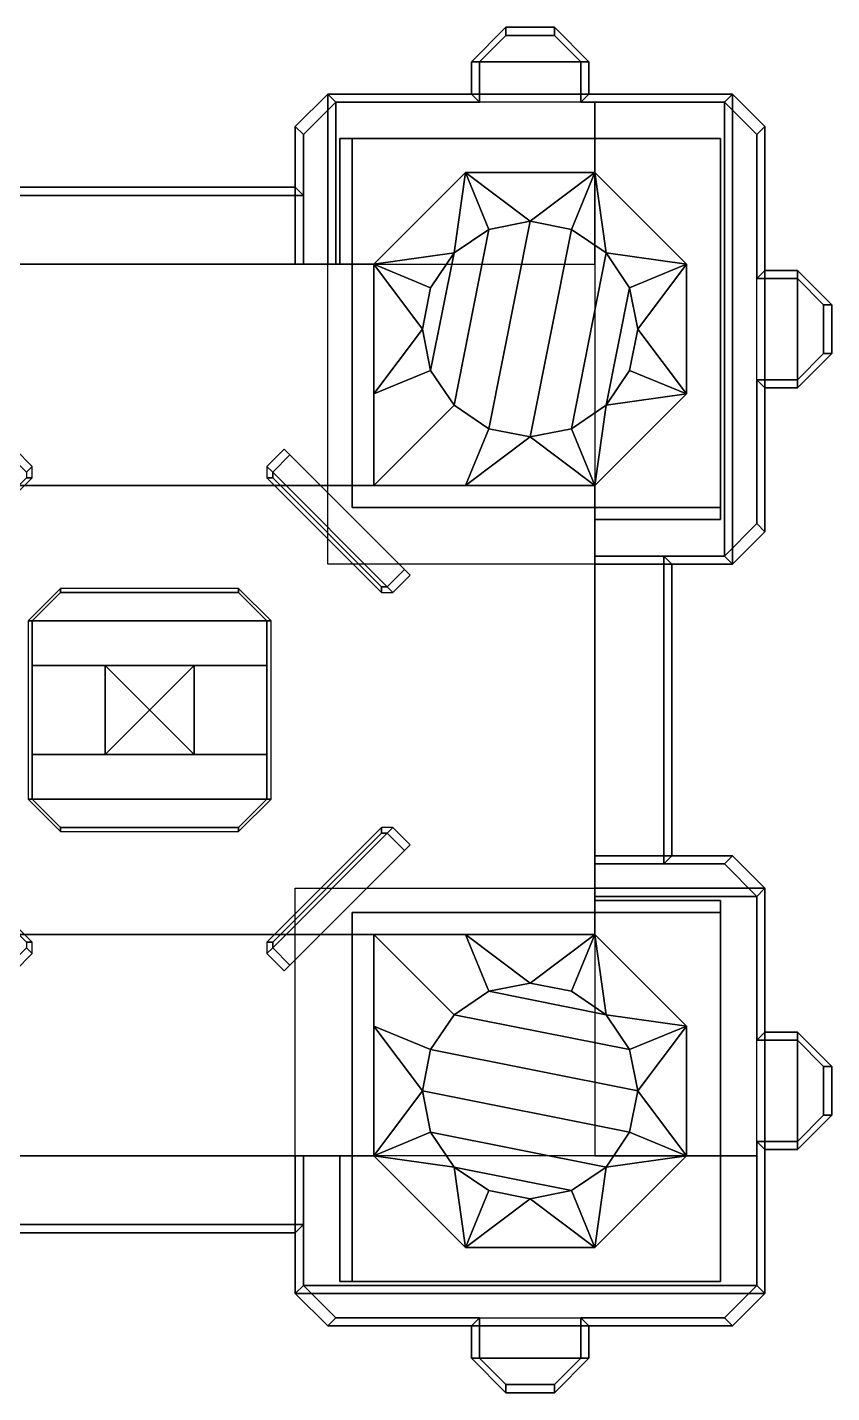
# Model space of a CAD drawing. Extents: x -6.9 to 77.4, y -42.1 to 42.1.
# Drawn here: x 27.7 to 77.4, y -42.1 to 42.1 of the extents above; entities that cross this region are included whole.
import ezdxf

# ---------------------------------------------------------------- set-up
doc = ezdxf.new("R2010")
doc.units = 0
doc.layers.get('0').update_dxf_attribs({"linetype": 'CONTINUOUS'})

msp = doc.modelspace()

# ---------------------------------------------------------------- linework, layer by layer
for p, q in [((32.5, 2.75, 38), (38, -2.75, 38)), ((32.5, -2.75, 38), (38, 2.75, 38))]:
    msp.add_line(p, q)
for points in [[(57.25, 42.12, 31.5), (55.129, 39.999, 31.5), (55.129, 39.999, 33), (57.25, 42.12, 33)], [(62.371, 39.999, 31.5), (55.129, 39.999, 31.5), (57.25, 42.12, 31.5), (60.25, 42.12, 31.5)], [(57.25, 42.12, 33), (55.129, 39.999, 33), (55.63, 40, 33), (57.25, 41.62, 33)], [(60.25, 42.12, 31.5), (57.25, 42.12, 31.5), (57.25, 42.12, 33), (60.25, 42.12, 33)], [(60.25, 42.12, 33), (57.25, 42.12, 33), (57.25, 41.62, 33), (60.25, 41.62, 33)], [(62.371, 39.999, 31.5), (60.25, 42.12, 31.5), (60.25, 42.12, 33), (62.371, 39.999, 33)], [(62.371, 39.999, 33), (60.25, 42.12, 33), (60.25, 41.62, 33), (61.87, 40, 33)], [(55.63, 40, 33), (55.63, 40, 32), (57.25, 41.62, 32), (57.25, 41.62, 33)], [(60.25, 41.62, 32), (57.25, 41.62, 32), (55.63, 39.999, 32), (61.87, 39.999, 32)], [(57.25, 41.62, 33), (57.25, 41.62, 32), (60.25, 41.62, 32), (60.25, 41.62, 33)], [(60.25, 41.62, 33), (60.25, 41.62, 32), (61.87, 40, 32), (61.87, 40, 33)], [(55.129, 39.999, 33), (55.129, 38, 33), (55.63, 37.5, 33), (55.63, 40, 33)], [(62.371, 38, 31.5), (55.129, 38, 31.5), (55.129, 39.999, 31.5), (62.371, 39.999, 31.5)], [(55.129, 39.999, 31.5), (55.129, 38, 31.5), (55.129, 38, 33), (55.129, 39.999, 33)], [(55.63, 37.5, 33), (55.63, 37.5, 32), (55.63, 40, 32), (55.63, 40, 33)], [(61.87, 39.999, 32), (55.63, 39.999, 32), (55.63, 38, 32), (61.87, 38, 32)], [(62.371, 38, 33), (62.371, 39.999, 33), (61.87, 40, 33), (61.87, 37.5, 33)], [(61.87, 40, 33), (61.87, 40, 32), (61.87, 37.5, 32), (61.87, 37.5, 33)], [(62.371, 38, 31.5), (62.371, 39.999, 31.5), (62.371, 39.999, 33), (62.371, 38, 33)], [(46.25, 38, 31.5), (44.25, 36, 31.5), (44.25, 36, 33), (46.25, 38, 33)], [(46.25, 27.5, 31.5), (44.25, 27.5, 31.5), (44.25, 36, 31.5), (46.25, 38, 31.5)], [(46.25, 38, 33), (44.25, 36, 33), (44.75, 35.5, 33), (46.75, 37.5, 33)], [(55.129, 38, 31.5), (46.25, 38, 31.5), (46.25, 38, 33), (55.129, 38, 33)], [(55.129, 38, 33), (46.25, 38, 33), (46.75, 37.5, 33), (55.63, 37.5, 33)], [(71.25, 9, 31.5), (46.25, 9, 31.5), (46.25, 38, 31.5), (71.25, 38, 31.5)], [(71.251, 38, 33), (62.371, 38, 33), (61.87, 37.5, 33), (70.75, 37.5, 33)], [(71.25, 38, 31.5), (62.371, 38, 31.5), (62.371, 38, 33), (71.251, 38, 33)], [(73.25, 36, 33), (71.251, 38, 33), (70.75, 37.5, 33), (72.75, 35.5, 33)], [(73.25, 11, 31.5), (71.25, 9, 31.5), (71.25, 38, 31.5), (73.25, 36, 31.5)], [(73.25, 36, 31.5), (71.25, 38, 31.5), (71.251, 38, 33), (73.25, 36, 33)], [(44.75, 35.5, 33), (44.75, 35.5, 32), (46.75, 37.5, 32), (46.75, 37.5, 33)], [(46.75, 37.5, 32), (44.75, 35.5, 32), (44.75, 27.5, 32), (46.75, 27.5, 32)], [(62.75, 37.5, 32), (46.75, 37.5, 32), (46.75, 27.5, 32), (62.75, 27.499, 32)], [(46.75, 37.5, 33), (46.75, 37.5, 32), (55.63, 37.5, 32), (55.63, 37.5, 33)], [(61.87, 37.5, 33), (61.87, 37.5, 32), (70.75, 37.5, 32), (70.75, 37.5, 33)], [(70.76, 37.5, 32), (62.75, 37.5, 32), (62.75, 9.5, 32), (70.75, 9.5, 32)], [(72.75, 35.5, 32), (70.76, 37.5, 32), (70.75, 9.5, 32), (72.75, 11.5, 32)], [(72.75, 35.5, 33), (70.75, 37.5, 33), (70.75, 37.5, 32), (72.75, 35.5, 32)], [(44.25, 36, 31.5), (44.25, 32.25, 31.5), (44.25, 32.25, 33), (44.25, 36, 33)], [(44.25, 36, 33), (44.25, 32.25, 33), (44.75, 31.75, 33), (44.75, 35.5, 33)], [(44.75, 31.75, 33), (44.75, 31.75, 32), (44.75, 35.5, 32), (44.75, 35.5, 33)], [(73.25, 27.121, 33), (73.25, 36, 33), (72.75, 35.5, 33), (72.75, 26.62, 33)], [(72.75, 35.5, 33), (72.75, 35.5, 32), (72.75, 26.62, 32), (72.75, 26.62, 33)], [(73.25, 27.121, 31.5), (73.25, 36, 31.5), (73.25, 36, 33), (73.25, 27.121, 33)], [(47, 35.25, 6.7), (47, 35.25), (47, 27.5), (47, 27.5, 6.7)], [(47.75, 35.25), (47, 35.25), (47, 35.25, 6.7), (47.75, 35.25, 6.7)], [(47.75, 35.25, 6.7), (47, 35.25, 6.7), (47, 27.5, 6.7), (47.75, 27.5, 6.7)], [(70.5, 35.25, 32), (70.5, 35.25), (47.75, 35.25), (47.75, 35.25, 32)], [(47.75, 35.25), (47.75, 12.5), (47.75, 12.5, 32), (47.75, 35.25, 32)], [(70.5, 12.5, 32), (70.5, 12.5), (70.5, 35.25), (70.5, 35.25, 32)], [(54.751, 33.155, 32), (49.095, 27.499, 32), (49.095, 27.499, 39), (54.751, 33.155, 39)], [(54.751, 33.155, 39), (49.095, 27.499, 39), (54.048, 28.202, 39)], [(54.751, 33.155, 39), (54.048, 28.202, 39), (56.205, 29.644, 39)], [(62.749, 33.155, 32), (54.751, 33.155, 32), (54.751, 33.155, 39), (62.749, 33.155, 39)], [(54.751, 33.155, 39), (58.75, 30.15, 39), (62.749, 33.155, 39)], [(54.751, 33.155, 39), (56.205, 29.644, 39), (58.75, 30.15, 39)], [(58.75, 30.15, 39), (61.295, 29.644, 39), (62.749, 33.155, 39)], [(61.295, 29.644, 39), (63.452, 28.202, 39), (62.749, 33.155, 39)], [(68.405, 27.499, 32), (62.749, 33.155, 32), (62.749, 33.155, 39), (68.405, 27.499, 39)], [(62.749, 33.155, 39), (63.452, 28.202, 39), (68.405, 27.499, 39)], [(44.25, 32.25, 33), (26.25, 32.25, 33), (25.75, 31.75, 33), (44.75, 31.75, 33)], [(44.25, 27.5, 31.5), (26.25, 27.5, 31.5), (26.25, 32.25, 31.5), (44.25, 32.25, 31.5)], [(44.25, 32.25, 31.5), (26.25, 32.25, 31.5), (26.25, 32.25, 33), (44.25, 32.25, 33)], [(44.75, 31.75, 32), (25.75, 31.75, 32), (25.75, 27.5, 32), (44.75, 27.5, 32)], [(25.75, 31.75, 33), (25.75, 31.75, 32), (44.75, 31.75, 32), (44.75, 31.75, 33)], [(54.048, 28.202, 38), (52.606, 20.955, 38), (54.048, 18.798, 38), (56.205, 29.644, 38)], [(56.205, 29.644, 38), (54.048, 18.798, 38), (56.205, 17.356, 38), (58.75, 30.15, 38)], [(54.048, 28.202, 38), (56.205, 29.644, 38), (56.205, 29.644, 39), (54.048, 28.202, 39)], [(58.75, 30.15, 38), (56.205, 17.356, 38), (58.75, 16.85, 38), (61.295, 29.644, 38)], [(56.205, 29.644, 38), (58.75, 30.15, 38), (58.75, 30.15, 39), (56.205, 29.644, 39)], [(58.75, 30.15, 38), (61.295, 29.644, 38), (61.295, 29.644, 39), (58.75, 30.15, 39)], [(61.295, 29.644, 38), (58.75, 16.85, 38), (61.295, 17.356, 38), (63.452, 28.202, 38)], [(61.295, 29.644, 38), (63.452, 28.202, 38), (63.452, 28.202, 39), (61.295, 29.644, 39)], [(49.095, 27.499, 39), (52.606, 26.045, 39), (54.048, 28.202, 39)], [(52.606, 26.045, 38), (52.1, 23.5, 38), (52.606, 20.955, 38), (54.048, 28.202, 38)], [(52.606, 26.045, 38), (54.048, 28.202, 38), (54.048, 28.202, 39), (52.606, 26.045, 39)], [(63.452, 28.202, 38), (61.295, 17.356, 38), (63.452, 18.798, 38), (64.894, 26.045, 38)], [(63.452, 28.202, 39), (64.894, 26.045, 39), (68.405, 27.499, 39)], [(63.452, 28.202, 38), (64.894, 26.045, 38), (64.894, 26.045, 39), (63.452, 28.202, 39)], [(49.095, 27.499, 38), (49.095, 27.499, 32), (21.4, 27.5, 32), (21.405, 27.499, 38)], [(21.405, 13.845, 38), (49.095, 13.845, 38), (49.095, 27.499, 38), (21.405, 27.499, 38)], [(47.75, 27.5, 32), (47.75, 27.5, 6.7), (22.75, 27.5, 6.7), (22.75, 27.5, 32)], [(47, 27.5, 6.7), (47, 27.5), (23.5, 27.5), (23.5, 27.5, 6.7)], [(49.095, 27.499, 39), (49.095, 19.501, 39), (52.1, 23.5, 39)], [(49.095, 27.499, 32), (49.095, 19.501, 32), (49.095, 19.501, 39), (49.095, 27.499, 39)], [(49.095, 27.499, 39), (52.1, 23.5, 39), (52.606, 26.045, 39)], [(64.894, 26.045, 39), (65.4, 23.5, 39), (68.405, 27.499, 39)], [(68.405, 27.499, 39), (65.4, 23.5, 39), (68.405, 19.501, 39)], [(68.405, 19.501, 32), (68.405, 27.499, 32), (68.405, 27.499, 39), (68.405, 19.501, 39)], [(75.249, 27.121, 33), (73.25, 27.121, 33), (72.75, 26.62, 33), (75.25, 26.62, 33)], [(73.25, 19.879, 31.5), (73.25, 27.121, 31.5), (75.249, 27.121, 31.5), (75.249, 19.879, 31.5)], [(75.249, 27.121, 31.5), (73.25, 27.121, 31.5), (73.25, 27.121, 33), (75.249, 27.121, 33)], [(75.249, 19.879, 31.5), (75.249, 27.121, 31.5), (77.37, 25, 31.5), (77.37, 22, 31.5)], [(77.37, 25, 31.5), (75.249, 27.121, 31.5), (75.249, 27.121, 33), (77.37, 25, 33)], [(77.37, 25, 33), (75.249, 27.121, 33), (75.25, 26.62, 33), (76.87, 25, 33)], [(72.75, 26.62, 33), (72.75, 26.62, 32), (75.25, 26.62, 32), (75.25, 26.62, 33)], [(75.249, 20.38, 32), (75.249, 26.62, 32), (73.25, 26.62, 32), (73.25, 20.38, 32)], [(76.87, 22, 32), (76.87, 25, 32), (75.249, 26.62, 32), (75.249, 20.38, 32)], [(75.25, 26.62, 33), (75.25, 26.62, 32), (76.87, 25, 32), (76.87, 25, 33)], [(52.1, 23.5, 38), (52.606, 26.045, 38), (52.606, 26.045, 39), (52.1, 23.5, 39)], [(64.894, 26.045, 38), (63.452, 18.798, 38), (64.894, 20.955, 38), (65.4, 23.5, 38)], [(64.894, 26.045, 38), (65.4, 23.5, 38), (65.4, 23.5, 39), (64.894, 26.045, 39)], [(77.37, 22, 33), (77.37, 25, 33), (76.87, 25, 33), (76.87, 22, 33)], [(76.87, 25, 33), (76.87, 25, 32), (76.87, 22, 32), (76.87, 22, 33)], [(77.37, 22, 31.5), (77.37, 25, 31.5), (77.37, 25, 33), (77.37, 22, 33)], [(52.1, 23.5, 39), (49.095, 19.501, 39), (52.606, 20.955, 39)], [(52.606, 20.955, 38), (52.1, 23.5, 38), (52.1, 23.5, 39), (52.606, 20.955, 39)], [(65.4, 23.5, 38), (64.894, 20.955, 38), (64.894, 20.955, 39), (65.4, 23.5, 39)], [(65.4, 23.5, 39), (64.894, 20.955, 39), (68.405, 19.501, 39)], [(75.249, 19.879, 31.5), (77.37, 22, 31.5), (77.37, 22, 33), (75.249, 19.879, 33)], [(75.249, 19.879, 33), (77.37, 22, 33), (76.87, 22, 33), (75.25, 20.38, 33)], [(76.87, 22, 33), (76.87, 22, 32), (75.25, 20.38, 32), (75.25, 20.38, 33)], [(49.095, 13.845, 38), (54.048, 18.798, 38), (52.606, 20.955, 38), (49.095, 19.501, 38)], [(49.095, 19.501, 38), (52.606, 20.955, 38), (52.606, 20.955, 39), (49.095, 19.501, 39)], [(64.894, 20.955, 39), (63.452, 18.798, 39), (68.405, 19.501, 39)], [(64.894, 20.955, 38), (63.452, 18.798, 38), (63.452, 18.798, 39), (64.894, 20.955, 39)], [(72.75, 20.38, 33), (72.75, 20.38, 32), (72.75, 11.5, 32), (72.75, 11.5, 33)], [(75.25, 20.38, 33), (75.25, 20.38, 32), (72.75, 20.38, 32), (72.75, 20.38, 33)], [(73.25, 11, 33), (73.25, 19.879, 33), (72.75, 20.38, 33), (72.75, 11.5, 33)], [(73.25, 19.879, 33), (75.249, 19.879, 33), (75.25, 20.38, 33), (72.75, 20.38, 33)], [(62.749, 13.845, 32), (68.405, 19.501, 32), (68.405, 19.501, 39), (62.749, 13.845, 39)], [(68.405, 19.501, 39), (63.452, 18.798, 39), (62.749, 13.845, 39)], [(73.25, 19.879, 31.5), (75.249, 19.879, 31.5), (75.249, 19.879, 33), (73.25, 19.879, 33)], [(73.25, 11, 31.5), (73.25, 19.879, 31.5), (73.25, 19.879, 33), (73.25, 11, 33)], [(54.751, 13.845, 38), (56.205, 17.356, 38), (54.048, 18.798, 38), (49.095, 13.845, 38)], [(63.452, 18.798, 39), (61.295, 17.356, 39), (62.749, 13.845, 39)], [(63.452, 18.798, 38), (61.295, 17.356, 38), (61.295, 17.356, 39), (63.452, 18.798, 39)], [(56.205, 17.356, 38), (54.751, 13.845, 38), (54.751, 13.845, 39), (56.205, 17.356, 39)], [(58.75, 16.85, 39), (56.205, 17.356, 39), (54.751, 13.845, 39)], [(62.749, 13.845, 39), (58.75, 16.85, 39), (54.751, 13.845, 39)], [(58.75, 16.85, 38), (56.205, 17.356, 38), (56.205, 17.356, 39), (58.75, 16.85, 39)], [(61.295, 17.356, 39), (58.75, 16.85, 39), (62.749, 13.845, 39)], [(61.295, 17.356, 38), (58.75, 16.85, 38), (58.75, 16.85, 39), (61.295, 17.356, 39)], [(27.649, 14.672, 39), (28.002, 15.026, 38), (26.941, 16.087, 38), (26.588, 15.733, 39)], [(43.559, 16.087, 38), (42.498, 15.026, 38), (42.851, 14.672, 39), (43.912, 15.733, 39)], [(50.983, 8.662, 39), (51.337, 8.309, 38), (43.559, 16.087, 38), (43.912, 15.733, 39)], [(43.912, 15.733, 39), (42.851, 14.672, 39), (49.922, 7.601, 39), (50.983, 8.662, 39)], [(27.649, 14.319, 39), (28.002, 14.319, 38), (28.002, 15.026, 38), (27.649, 14.672, 39)], [(42.498, 15.026, 38), (42.498, 14.319, 38), (42.851, 14.319, 39), (42.851, 14.672, 39)], [(42.851, 14.672, 39), (42.851, 14.319, 39), (49.569, 7.601, 39), (49.922, 7.601, 39)], [(7.751, -13.845, 38), (62.749, -13.845, 38), (62.749, 13.845, 38), (7.751, 13.845, 38)], [(20.931, 7.601, 39), (20.931, 7.248, 38), (28.002, 14.319, 38), (27.649, 14.319, 39)], [(42.851, 14.319, 39), (42.498, 14.319, 38), (49.569, 7.248, 38), (49.569, 7.601, 39)], [(54.751, 13.845, 32), (62.749, 13.845, 32), (62.749, 13.845, 39), (54.751, 13.845, 39)], [(62.749, -13.845, 38), (62.749, -13.845, 32), (62.749, 13.845, 32), (62.749, 13.845, 38)], [(47.75, 12.5, 32), (47.75, 12.5), (70.5, 12.5), (70.5, 12.5, 32)], [(62.75, -12.5, 32), (62.75, -12.5, 6.7), (62.75, 12.5, 6.7), (62.75, 12.5, 32)], [(62.75, 12.5, 6.7), (62.75, 11.75, 6.7), (70.5, 11.75, 6.7), (70.5, 12.5, 6.7)], [(70.5, 11.75, 6.7), (70.5, 11.75), (70.5, 12.5), (70.5, 12.5, 6.7)], [(62.75, -11.75, 6.7), (62.75, -11.75), (62.75, 11.75), (62.75, 11.75, 6.7)], [(62.75, 11.75, 6.7), (62.75, 11.75), (70.5, 11.75), (70.5, 11.75, 6.7)], [(72.75, 11.5, 33), (72.75, 11.5, 32), (70.75, 9.5, 32), (70.75, 9.5, 33)], [(71.25, 9, 33), (73.25, 11, 33), (72.75, 11.5, 33), (70.75, 9.5, 33)], [(71.25, 9, 31.5), (73.25, 11, 31.5), (73.25, 11, 33), (71.25, 9, 33)], [(67, -9.5, 32), (67, 9.5, 32), (62.75, 9.5, 32), (62.75, -9.5, 32)], [(67, 9.5, 33), (70.75, 9.5, 33), (70.75, 9.5, 32), (67, 9.5, 32)], [(67.5, 9, 33), (71.25, 9, 33), (70.75, 9.5, 33), (67, 9.5, 33)], [(67.5, -9, 33), (67.5, 9, 33), (67, 9.5, 33), (67, -9.5, 33)], [(67, 9.5, 33), (67, 9.5, 32), (67, -9.5, 32), (67, -9.5, 33)], [(49.922, 7.601, 39), (50.276, 7.248, 38), (51.337, 8.309, 38), (50.983, 8.662, 39)], [(62.75, -9, 31.5), (62.75, 9, 31.5), (67.5, 9, 31.5), (67.5, -9, 31.5)], [(67.5, 9, 31.5), (71.25, 9, 31.5), (71.25, 9, 33), (67.5, 9, 33)], [(67.5, -9, 31.5), (67.5, 9, 31.5), (67.5, 9, 33), (67.5, -9, 33)], [(49.569, 7.601, 39), (49.569, 7.248, 38), (50.276, 7.248, 38), (49.922, 7.601, 39)], [(29.75, 7.5, 38), (27.75, 5.5, 38), (28, 5.5, 39), (29.75, 7.25, 39)], [(29.75, 7.25, 39), (28, 5.5, 39), (42.5, 5.5, 39), (40.75, 7.25, 39)], [(40.75, 7.25, 39), (40.75, 7.5, 38), (29.75, 7.5, 38), (29.75, 7.25, 39)], [(42.5, 5.5, 39), (42.75, 5.5, 38), (40.75, 7.5, 38), (40.75, 7.25, 39)], [(27.75, 5.5, 38), (27.75, -5.5, 38), (28, -5.5, 39), (28, 5.5, 39)], [(28, 5.5, 39), (28, 2.75, 39), (42.5, 2.75, 39), (42.5, 5.5, 39)], [(42.5, -5.5, 39), (42.75, -5.5, 38), (42.75, 5.5, 38), (42.5, 5.5, 39)], [(28, 2.75, 39), (28, -2.75, 39), (32.5, -2.75, 39), (32.5, 2.75, 39)], [(32.5, -2.75, 38), (32.5, 2.75, 38), (32.5, 2.75, 39), (32.5, -2.75, 39)], [(32.5, 2.75, 38), (38, 2.75, 38), (38, 2.75, 39), (32.5, 2.75, 39)], [(38, 2.75, 39), (38, -2.75, 39), (42.5, -2.75, 39), (42.5, 2.75, 39)], [(38, 2.75, 38), (38, -2.75, 38), (38, -2.75, 39), (38, 2.75, 39)], [(28, -2.75, 39), (28, -5.5, 39), (42.5, -5.5, 39), (42.5, -2.75, 39)], [(38, -2.75, 38), (32.5, -2.75, 38), (32.5, -2.75, 39), (38, -2.75, 39)], [(27.75, -5.5, 38), (29.75, -7.5, 38), (29.75, -7.25, 39), (28, -5.5, 39)], [(28, -5.5, 39), (29.75, -7.25, 39), (40.75, -7.25, 39), (42.5, -5.5, 39)], [(40.75, -7.25, 39), (40.75, -7.5, 38), (42.75, -5.5, 38), (42.5, -5.5, 39)], [(27.649, -14.319, 39), (28.002, -14.319, 38), (20.931, -7.248, 38), (20.931, -7.601, 39)], [(29.75, -7.25, 39), (29.75, -7.5, 38), (40.75, -7.5, 38), (40.75, -7.25, 39)], [(49.569, -7.601, 39), (49.569, -7.248, 38), (42.498, -14.319, 38), (42.851, -14.319, 39)], [(50.276, -7.248, 38), (49.569, -7.248, 38), (49.569, -7.601, 39), (49.922, -7.601, 39)], [(51.337, -8.309, 38), (50.276, -7.248, 38), (49.922, -7.601, 39), (50.983, -8.662, 39)], [(50.983, -8.662, 39), (49.922, -7.601, 39), (42.851, -14.672, 39), (43.912, -15.733, 39)], [(49.922, -7.601, 39), (49.569, -7.601, 39), (42.851, -14.319, 39), (42.851, -14.672, 39)], [(43.912, -15.733, 39), (43.559, -16.087, 38), (51.337, -8.309, 38), (50.983, -8.662, 39)], [(62.75, -11, 31.5), (62.75, -9, 31.5), (71.25, -9, 31.5), (73.25, -11, 31.5)], [(71.25, -9, 33), (67.5, -9, 33), (67, -9.5, 33), (70.75, -9.5, 33)], [(71.25, -9, 31.5), (67.5, -9, 31.5), (67.5, -9, 33), (71.25, -9, 33)], [(73.25, -11, 33), (71.25, -9, 33), (70.75, -9.5, 33), (72.75, -11.5, 33)], [(73.25, -11, 31.5), (71.25, -9, 31.5), (71.25, -9, 33), (73.25, -11, 33)], [(72.75, -11.5, 32), (70.75, -9.5, 32), (62.75, -9.5, 32), (62.75, -11.5, 32)], [(67, -9.5, 33), (67, -9.5, 32), (70.75, -9.5, 32), (70.75, -9.5, 33)], [(70.75, -9.5, 33), (70.75, -9.5, 32), (72.75, -11.5, 32), (72.75, -11.5, 33)], [(44.25, -36, 31.5), (44.25, -11, 31.5), (73.25, -11, 31.5), (73.25, -36, 31.5)], [(72.75, -27.5, 32), (72.75, -11.5, 32), (62.75, -11.5, 32), (62.749, -27.5, 32)], [(70.5, -12.5, 6.7), (70.5, -11.75, 6.7), (62.75, -11.75, 6.7), (62.75, -12.5, 6.7)], [(70.5, -11.75, 6.7), (70.5, -11.75), (62.75, -11.75), (62.75, -11.75, 6.7)], [(70.5, -12.5), (70.5, -11.75), (70.5, -11.75, 6.7), (70.5, -12.5, 6.7)], [(73.25, -19.879, 33), (73.25, -11, 33), (72.75, -11.5, 33), (72.75, -20.38, 33)], [(72.75, -11.5, 33), (72.75, -11.5, 32), (72.75, -20.38, 32), (72.75, -20.38, 33)], [(73.25, -19.879, 31.5), (73.25, -11, 31.5), (73.25, -11, 33), (73.25, -19.879, 33)], [(70.5, -12.5), (47.75, -12.5), (47.75, -12.5, 32), (70.5, -12.5, 32)], [(47.75, -12.5, 32), (47.75, -12.5), (47.75, -35.25), (47.75, -35.25, 32)], [(70.5, -35.25, 32), (70.5, -35.25), (70.5, -12.5), (70.5, -12.5, 32)], [(21.405, -27.499, 38), (49.095, -27.499, 38), (49.095, -13.845, 38), (21.405, -13.845, 38)], [(28.002, -15.026, 38), (28.002, -14.319, 38), (27.649, -14.319, 39), (27.649, -14.672, 39)], [(42.851, -14.319, 39), (42.498, -14.319, 38), (42.498, -15.026, 38), (42.851, -14.672, 39)], [(49.095, -13.845, 38), (54.048, -18.798, 38), (56.205, -17.356, 38), (54.751, -13.845, 38)], [(49.095, -19.501, 38), (52.606, -20.955, 38), (54.048, -18.798, 38), (49.095, -13.845, 38)], [(62.749, -13.845, 32), (54.751, -13.845, 32), (54.751, -13.845, 39), (62.749, -13.845, 39)], [(58.75, -16.85, 39), (54.751, -13.845, 39), (56.205, -17.356, 39)], [(54.751, -13.845, 38), (56.205, -17.356, 38), (56.205, -17.356, 39), (54.751, -13.845, 39)], [(62.749, -13.845, 39), (54.751, -13.845, 39), (58.75, -16.85, 39)], [(62.749, -13.845, 39), (58.75, -16.85, 39), (61.295, -17.356, 39)], [(62.749, -13.845, 39), (61.295, -17.356, 39), (63.452, -18.798, 39)], [(68.405, -19.501, 39), (62.749, -13.845, 39), (63.452, -18.798, 39)], [(68.405, -19.501, 32), (62.749, -13.845, 32), (62.749, -13.845, 39), (68.405, -19.501, 39)], [(26.941, -16.087, 38), (28.002, -15.026, 38), (27.649, -14.672, 39), (26.588, -15.733, 39)], [(42.851, -14.672, 39), (42.498, -15.026, 38), (43.559, -16.087, 38), (43.912, -15.733, 39)], [(63.452, -18.798, 38), (56.205, -17.356, 38), (54.048, -18.798, 38), (64.894, -20.955, 38)], [(61.295, -17.356, 38), (58.75, -16.85, 38), (56.205, -17.356, 38), (63.452, -18.798, 38)], [(56.205, -17.356, 38), (58.75, -16.85, 38), (58.75, -16.85, 39), (56.205, -17.356, 39)], [(58.75, -16.85, 38), (61.295, -17.356, 38), (61.295, -17.356, 39), (58.75, -16.85, 39)], [(61.295, -17.356, 38), (63.452, -18.798, 38), (63.452, -18.798, 39), (61.295, -17.356, 39)], [(64.894, -20.955, 38), (54.048, -18.798, 38), (52.606, -20.955, 38), (65.4, -23.5, 38)], [(63.452, -18.798, 38), (64.894, -20.955, 38), (64.894, -20.955, 39), (63.452, -18.798, 39)], [(68.405, -19.501, 39), (63.452, -18.798, 39), (64.894, -20.955, 39)], [(49.095, -27.499, 39), (52.1, -23.5, 39), (49.095, -19.501, 39)], [(49.095, -19.501, 32), (49.095, -27.499, 32), (49.095, -27.499, 39), (49.095, -19.501, 39)], [(52.606, -20.955, 38), (49.095, -19.501, 38), (49.095, -19.501, 39), (52.606, -20.955, 39)], [(52.1, -23.5, 39), (52.606, -20.955, 39), (49.095, -19.501, 39)], [(68.405, -19.501, 39), (64.894, -20.955, 39), (65.4, -23.5, 39)], [(68.405, -19.501, 39), (65.4, -23.5, 39), (68.405, -27.499, 39)], [(68.405, -27.499, 32), (68.405, -19.501, 32), (68.405, -19.501, 39), (68.405, -27.499, 39)], [(75.249, -19.879, 33), (73.25, -19.879, 33), (72.75, -20.38, 33), (75.25, -20.38, 33)], [(73.25, -27.121, 31.5), (73.25, -19.879, 31.5), (75.249, -19.879, 31.5), (75.249, -27.121, 31.5)], [(75.249, -19.879, 31.5), (73.25, -19.879, 31.5), (73.25, -19.879, 33), (75.249, -19.879, 33)], [(75.249, -27.121, 31.5), (75.249, -19.879, 31.5), (77.37, -22, 31.5), (77.37, -25, 31.5)], [(77.37, -22, 31.5), (75.249, -19.879, 31.5), (75.249, -19.879, 33), (77.37, -22, 33)], [(77.37, -22, 33), (75.249, -19.879, 33), (75.25, -20.38, 33), (76.87, -22, 33)], [(65.4, -23.5, 38), (52.606, -20.955, 38), (52.1, -23.5, 38), (64.894, -26.045, 38)], [(52.1, -23.5, 38), (52.606, -20.955, 38), (52.606, -20.955, 39), (52.1, -23.5, 39)], [(64.894, -20.955, 38), (65.4, -23.5, 38), (65.4, -23.5, 39), (64.894, -20.955, 39)], [(72.75, -20.38, 33), (72.75, -20.38, 32), (75.25, -20.38, 32), (75.25, -20.38, 33)], [(75.249, -26.62, 32), (75.249, -20.38, 32), (73.25, -20.38, 32), (73.25, -26.62, 32)], [(76.87, -25, 32), (76.87, -22, 32), (75.249, -20.38, 32), (75.249, -26.62, 32)], [(75.25, -20.38, 33), (75.25, -20.38, 32), (76.87, -22, 32), (76.87, -22, 33)], [(76.87, -22, 33), (76.87, -22, 32), (76.87, -25, 32), (76.87, -25, 33)], [(77.37, -25, 33), (77.37, -22, 33), (76.87, -22, 33), (76.87, -25, 33)], [(77.37, -25, 31.5), (77.37, -22, 31.5), (77.37, -22, 33), (77.37, -25, 33)], [(52.606, -26.045, 39), (52.1, -23.5, 39), (49.095, -27.499, 39)], [(64.894, -26.045, 38), (52.1, -23.5, 38), (52.606, -26.045, 38), (63.452, -28.202, 38)], [(52.606, -26.045, 38), (52.1, -23.5, 38), (52.1, -23.5, 39), (52.606, -26.045, 39)], [(65.4, -23.5, 39), (64.894, -26.045, 39), (68.405, -27.499, 39)], [(65.4, -23.5, 38), (64.894, -26.045, 38), (64.894, -26.045, 39), (65.4, -23.5, 39)], [(75.249, -27.121, 31.5), (77.37, -25, 31.5), (77.37, -25, 33), (75.249, -27.121, 33)], [(75.249, -27.121, 33), (77.37, -25, 33), (76.87, -25, 33), (75.25, -26.62, 33)], [(76.87, -25, 33), (76.87, -25, 32), (75.25, -26.62, 32), (75.25, -26.62, 33)], [(54.048, -28.202, 39), (52.606, -26.045, 39), (49.095, -27.499, 39)], [(54.048, -28.202, 38), (52.606, -26.045, 38), (52.606, -26.045, 39), (54.048, -28.202, 39)], [(63.452, -28.202, 38), (52.606, -26.045, 38), (54.048, -28.202, 38), (61.295, -29.644, 38)], [(64.894, -26.045, 38), (63.452, -28.202, 38), (63.452, -28.202, 39), (64.894, -26.045, 39)], [(64.894, -26.045, 39), (63.452, -28.202, 39), (68.405, -27.499, 39)], [(73.25, -27.121, 33), (75.249, -27.121, 33), (75.25, -26.62, 33), (72.75, -26.62, 33)], [(73.25, -36.001, 33), (73.25, -27.121, 33), (72.75, -26.62, 33), (72.75, -35.5, 33)], [(72.75, -26.62, 33), (72.75, -26.62, 32), (72.75, -35.5, 32), (72.75, -35.5, 33)], [(75.25, -26.62, 33), (75.25, -26.62, 32), (72.75, -26.62, 32), (72.75, -26.62, 33)], [(21.405, -27.499, 38), (21.405, -27.499, 32), (49.095, -27.499, 32), (49.095, -27.499, 38)], [(22.75, -27.5, 32), (22.75, -27.5, 6.7), (47.75, -27.5, 6.7), (47.75, -27.5, 32)], [(23.5, -27.5, 6.7), (23.5, -27.5), (47, -27.5), (47, -27.5, 6.7)], [(25.75, -31.75, 32), (44.75, -31.75, 32), (44.75, -27.5, 32), (25.75, -27.5, 32)], [(26.25, -27.5, 31.5), (44.25, -27.5, 31.5), (44.25, -32.25, 31.5), (26.25, -32.25, 31.5)], [(72.75, -35.51, 32), (72.75, -27.5, 32), (44.75, -27.5, 32), (44.75, -35.5, 32)], [(47, -27.5, 6.7), (47, -27.5), (47, -35.25), (47, -35.25, 6.7)], [(47.75, -27.5, 6.7), (47, -27.5, 6.7), (47, -35.25, 6.7), (47.75, -35.25, 6.7)], [(49.095, -27.499, 32), (54.751, -33.155, 32), (54.751, -33.155, 39), (49.095, -27.499, 39)], [(54.751, -33.155, 39), (54.048, -28.202, 39), (49.095, -27.499, 39)], [(68.405, -27.499, 39), (63.452, -28.202, 39), (62.749, -33.155, 39)], [(62.749, -33.155, 32), (68.405, -27.499, 32), (68.405, -27.499, 39), (62.749, -33.155, 39)], [(73.25, -36, 31.5), (73.25, -27.121, 31.5), (73.25, -27.121, 33), (73.25, -36.001, 33)], [(73.25, -27.121, 31.5), (75.249, -27.121, 31.5), (75.249, -27.121, 33), (73.25, -27.121, 33)], [(56.205, -29.644, 39), (54.048, -28.202, 39), (54.751, -33.155, 39)], [(61.295, -29.644, 38), (54.048, -28.202, 38), (56.205, -29.644, 38), (58.75, -30.15, 38)], [(56.205, -29.644, 38), (54.048, -28.202, 38), (54.048, -28.202, 39), (56.205, -29.644, 39)], [(63.452, -28.202, 38), (61.295, -29.644, 38), (61.295, -29.644, 39), (63.452, -28.202, 39)], [(63.452, -28.202, 39), (61.295, -29.644, 39), (62.749, -33.155, 39)], [(58.75, -30.15, 39), (56.205, -29.644, 39), (54.751, -33.155, 39)], [(62.749, -33.155, 39), (58.75, -30.15, 39), (54.751, -33.155, 39)], [(58.75, -30.15, 38), (56.205, -29.644, 38), (56.205, -29.644, 39), (58.75, -30.15, 39)], [(61.295, -29.644, 38), (58.75, -30.15, 38), (58.75, -30.15, 39), (61.295, -29.644, 39)], [(61.295, -29.644, 39), (58.75, -30.15, 39), (62.749, -33.155, 39)], [(26.25, -32.25, 33), (44.25, -32.25, 33), (44.75, -31.75, 33), (25.75, -31.75, 33)], [(44.75, -31.75, 33), (44.75, -31.75, 32), (25.75, -31.75, 32), (25.75, -31.75, 33)], [(44.25, -32.25, 33), (44.25, -36, 33), (44.75, -35.5, 33), (44.75, -31.75, 33)], [(44.75, -31.75, 33), (44.75, -35.5, 33), (44.75, -35.5, 32), (44.75, -31.75, 32)], [(26.25, -32.25, 31.5), (44.25, -32.25, 31.5), (44.25, -32.25, 33), (26.25, -32.25, 33)], [(44.25, -32.25, 31.5), (44.25, -36, 31.5), (44.25, -36, 33), (44.25, -32.25, 33)], [(54.751, -33.155, 32), (62.749, -33.155, 32), (62.749, -33.155, 39), (54.751, -33.155, 39)], [(47, -35.25, 6.7), (47, -35.25), (47.75, -35.25), (47.75, -35.25, 6.7)], [(47.75, -35.25, 32), (47.75, -35.25), (70.5, -35.25), (70.5, -35.25, 32)], [(44.25, -36, 33), (46.25, -38, 33), (46.75, -37.5, 33), (44.75, -35.5, 33)], [(46.25, -38, 31.5), (44.25, -36, 31.5), (73.25, -36, 31.5), (71.25, -38, 31.5)], [(44.25, -36, 31.5), (46.25, -38, 31.5), (46.25, -38, 33), (44.25, -36, 33)], [(70.75, -37.5, 32), (72.75, -35.51, 32), (44.75, -35.5, 32), (46.75, -37.5, 32)], [(46.75, -37.5, 33), (46.75, -37.5, 32), (44.75, -35.5, 32), (44.75, -35.5, 33)], [(70.75, -37.5, 33), (72.75, -35.5, 33), (72.75, -35.5, 32), (70.75, -37.5, 32)], [(71.25, -38, 33), (73.25, -36.001, 33), (72.75, -35.5, 33), (70.75, -37.5, 33)], [(71.25, -38, 31.5), (73.25, -36, 31.5), (73.25, -36.001, 33), (71.25, -38, 33)], [(46.25, -38, 33), (55.129, -38, 33), (55.63, -37.5, 33), (46.75, -37.5, 33)], [(55.63, -37.5, 33), (55.63, -37.5, 32), (46.75, -37.5, 32), (46.75, -37.5, 33)], [(55.129, -38, 33), (55.129, -39.999, 33), (55.63, -40, 33), (55.63, -37.5, 33)], [(55.63, -40, 33), (55.63, -40, 32), (55.63, -37.5, 32), (55.63, -37.5, 33)], [(62.371, -38, 33), (71.25, -38, 33), (70.75, -37.5, 33), (61.87, -37.5, 33)], [(70.75, -37.5, 33), (70.75, -37.5, 32), (61.87, -37.5, 32), (61.87, -37.5, 33)], [(61.87, -37.5, 33), (61.87, -37.5, 32), (61.87, -40, 32), (61.87, -40, 33)], [(62.371, -39.999, 33), (62.371, -38, 33), (61.87, -37.5, 33), (61.87, -40, 33)], [(46.25, -38, 31.5), (55.129, -38, 31.5), (55.129, -38, 33), (46.25, -38, 33)], [(55.129, -38, 31.5), (55.129, -39.999, 31.5), (55.129, -39.999, 33), (55.129, -38, 33)], [(55.129, -38, 31.5), (62.371, -38, 31.5), (62.371, -39.999, 31.5), (55.129, -39.999, 31.5)], [(55.63, -39.999, 32), (61.87, -39.999, 32), (61.87, -38, 32), (55.63, -38, 32)], [(62.371, -38, 31.5), (71.25, -38, 31.5), (71.25, -38, 33), (62.371, -38, 33)], [(62.371, -39.999, 31.5), (62.371, -38, 31.5), (62.371, -38, 33), (62.371, -39.999, 33)], [(55.129, -39.999, 31.5), (57.25, -42.12, 31.5), (57.25, -42.12, 33), (55.129, -39.999, 33)], [(55.129, -39.999, 31.5), (62.371, -39.999, 31.5), (60.25, -42.12, 31.5), (57.25, -42.12, 31.5)], [(55.129, -39.999, 33), (57.25, -42.12, 33), (57.25, -41.62, 33), (55.63, -40, 33)], [(57.25, -41.62, 32), (60.25, -41.62, 32), (61.87, -39.999, 32), (55.63, -39.999, 32)], [(57.25, -41.62, 33), (57.25, -41.62, 32), (55.63, -40, 32), (55.63, -40, 33)], [(60.25, -42.12, 31.5), (62.371, -39.999, 31.5), (62.371, -39.999, 33), (60.25, -42.12, 33)], [(60.25, -42.12, 33), (62.371, -39.999, 33), (61.87, -40, 33), (60.25, -41.62, 33)], [(61.87, -40, 33), (61.87, -40, 32), (60.25, -41.62, 32), (60.25, -41.62, 33)], [(60.25, -41.62, 33), (60.25, -41.62, 32), (57.25, -41.62, 32), (57.25, -41.62, 33)], [(57.25, -42.12, 33), (60.25, -42.12, 33), (60.25, -41.62, 33), (57.25, -41.62, 33)], [(57.25, -42.12, 31.5), (60.25, -42.12, 31.5), (60.25, -42.12, 33), (57.25, -42.12, 33)]]:
    msp.add_3dface(points)

doc.saveas('drawing.dxf')
